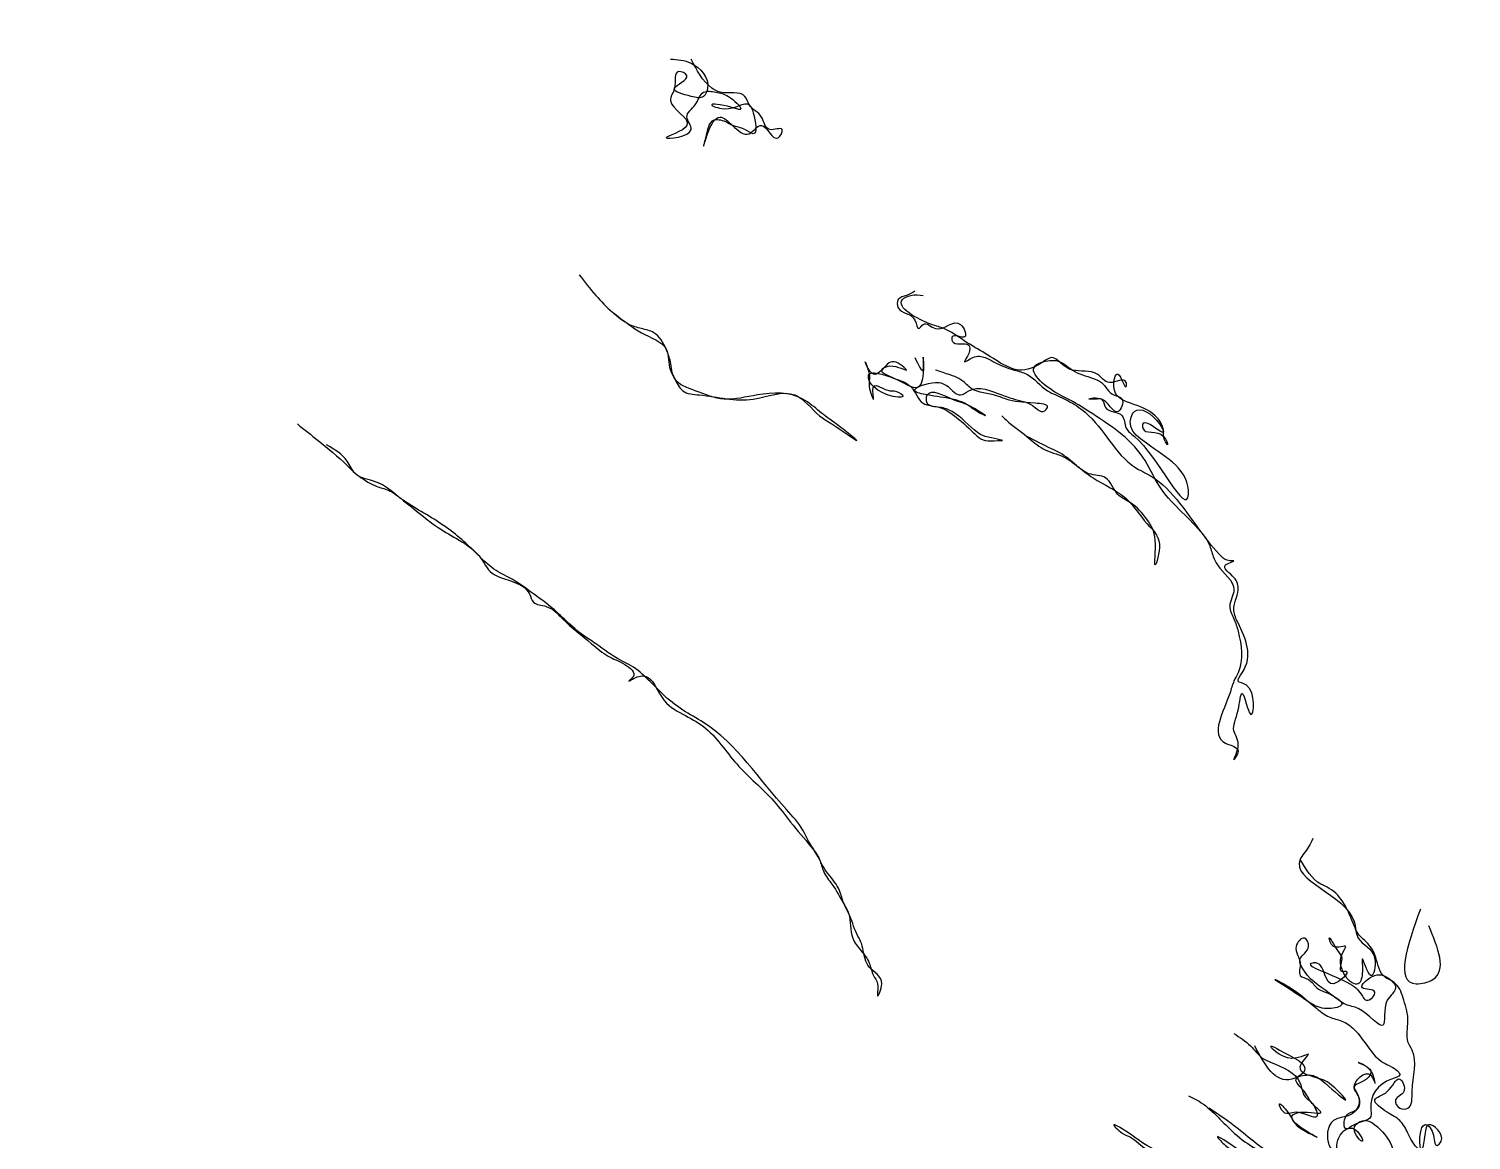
# Model space of a CAD drawing. Header units: metres. Extents: x 0 to 100, y 0 to 141.
# Drawn here: x 61.25 to 69.96, y 81.76 to 88.46 of the extents above; entities that cross this region are included whole.
import ezdxf

# ---------------------------------------------------------------- set-up
doc = ezdxf.new("R2010")
doc.units = ezdxf.units.M

msp = doc.modelspace()

# ---------------------------------------------------------------- linework, layer by layer
for points in [[(65.125, 88.275), (65.25, 88.25), (65.35, 88.1), (65.325, 88.05), (65.25, 88.05), (65.15, 88.1), (65.225, 88.175), (65.175, 88.2), (65.15, 88.1), (65.125, 88.025), (65.225, 87.875), (65.1, 87.8), (65.25, 87.85), (65.225, 87.925), (65.275, 88), (65.325, 88.075), (65.4, 88.075), (65.475, 88.05), (65.55, 87.975), (65.425, 88), (65.375, 88), (65.45, 87.975), (65.6, 88), (65.625, 87.95), (65.625, 87.825), (65.575, 87.85), (65.5, 87.875), (65.45, 87.9), (65.375, 87.9), (65.35, 87.85), (65.325, 87.75), (65.35, 87.825), (65.425, 87.925), (65.5, 87.875), (65.6, 87.825), (65.675, 87.875), (65.775, 87.8), (65.8, 87.85), (65.725, 87.85), (65.675, 87.925), (65.6, 88), (65.575, 88.05), (65.425, 88.075), (65.375, 88.1), (65.25, 88.275)], [(64.575, 86.975), (64.675, 86.85), (64.775, 86.75), (64.875, 86.675), (64.95, 86.625), (65.1, 86.525), (65.125, 86.4), (65.15, 86.35), (65.2, 86.275), (65.3, 86.25), (65.625, 86.225), (65.875, 86.25), (66.025, 86.125), (66.1, 86.075), (66.25, 85.975), (66.125, 86.075), (66.025, 86.15), (65.925, 86.225), (65.65, 86.25), (65.45, 86.225), (65.275, 86.275), (65.15, 86.35), (65.125, 86.45), (65.1, 86.525), (65.025, 86.625), (64.95, 86.65), (64.875, 86.675), (64.775, 86.75)], [(66.6, 86.875), (66.55, 86.85), (66.5, 86.825), (66.5, 86.775), (66.6, 86.7), (66.625, 86.65), (66.65, 86.675), (66.725, 86.65), (66.875, 86.675), (66.9, 86.6), (66.825, 86.6), (66.825, 86.575), (66.925, 86.55), (66.925, 86.5), (66.9, 86.45), (66.95, 86.475), (67.025, 86.475), (67.075, 86.45), (67.2, 86.4), (67.275, 86.375), (67.4, 86.275), (67.45, 86.25), (67.55, 86.2), (67.65, 86.125), (67.95, 85.8), (68, 85.775), (68.325, 85.425), (68.375, 85.35), (68.4, 85.275), (68.425, 85.225), (68.525, 85.075), (68.5, 84.975), (68.525, 84.9), (68.55, 84.825), (68.55, 84.575), (68.525, 84.525), (68.5, 84.45), (68.475, 84.15), (68.55, 84.1), (68.525, 84.05), (68.55, 84.125), (68.525, 84.225), (68.55, 84.35), (68.575, 84.45), (68.625, 84.325), (68.6, 84.5), (68.55, 84.525), (68.575, 84.575), (68.55, 84.875), (68.525, 84.95), (68.55, 85.075), (68.525, 85.15), (68.475, 85.225), (68.525, 85.25), (68.5, 85.25), (68.45, 85.275), (68.325, 85.425), (68.075, 85.7), (67.975, 85.875), (67.65, 86.15), (67.525, 86.225), (67.475, 86.25), (67.325, 86.425), (67.375, 86.45), (67.475, 86.45), (67.55, 86.4), (67.675, 86.35), (67.725, 86.325), (67.8, 86.25), (67.85, 86.225), (67.825, 86.15), (67.725, 86.225), (67.7, 86.225), (67.65, 86.225), (67.725, 86.225), (67.75, 86.175), (67.85, 86.125), (67.875, 86.05), (67.925, 86), (68.25, 85.65), (68.25, 85.675), (67.975, 85.975), (67.9, 86.075), (67.925, 86.15), (68.075, 86.075), (68.1, 86.025), (67.975, 86.075), (67.975, 86.05), (68.1, 86), (68.125, 85.95), (68.1, 86), (68.1, 86.025), (68.05, 86.125), (67.9, 86.2), (67.8, 86.3), (67.825, 86.375), (67.875, 86.3), (67.875, 86.325), (67.775, 86.325), (67.7, 86.375), (67.55, 86.4), (67.5, 86.425), (67.425, 86.475), (67.375, 86.45), (67.225, 86.4), (67.15, 86.425), (67.025, 86.5), (66.9, 86.575), (66.775, 86.65), (66.7, 86.675), (66.525, 86.825), (66.575, 86.85), (66.65, 86.85)], [(66.6, 86.475), (66.65, 86.4), (66.65, 86.475), (66.625, 86.3), (66.525, 86.325), (66.475, 86.35), (66.4, 86.4), (66.45, 86.425), (66.55, 86.4), (66.475, 86.45), (66.4, 86.4), (66.35, 86.375), (66.3, 86.45), (66.325, 86.375), (66.325, 86.3), (66.35, 86.225), (66.35, 86.3), (66.45, 86.275), (66.475, 86.275), (66.525, 86.25), (66.35, 86.3), (66.325, 86.375), (66.4, 86.375), (66.475, 86.35), (66.575, 86.3), (66.65, 86.2), (66.75, 86.175), (66.8, 86.15), (66.925, 86.05), (67.025, 85.975), (67.1, 85.975), (67.125, 85.975), (67.025, 86), (66.975, 86.025), (66.825, 86.15), (66.75, 86.175), (66.675, 86.2), (66.675, 86.25), (66.825, 86.225), (66.95, 86.175), (67.025, 86.125), (66.975, 86.15), (66.9, 86.2), (66.825, 86.225), (66.675, 86.25), (66.6, 86.275), (66.725, 86.325), (66.8, 86.3), (66.875, 86.25), (66.925, 86.275), (67.125, 86.25), (67.2, 86.225), (67.325, 86.175), (67.375, 86.15), (67.4, 86.175), (67.325, 86.2), (67.15, 86.225), (67.075, 86.25), (66.925, 86.3), (66.9, 86.325), (66.8, 86.375), (66.725, 86.4)], [(62.875, 86.075), (63, 85.975), (63.175, 85.825), (63.2, 85.8), (63.3, 85.725), (63.35, 85.7), (63.425, 85.675), (63.5, 85.625), (63.625, 85.525), (63.725, 85.45), (63.85, 85.375), (63.975, 85.275), (64.05, 85.175), (64.1, 85.15), (64.275, 85.05), (64.3, 85), (64.375, 84.975), (64.475, 84.9), (64.65, 84.75), (64.75, 84.675), (64.85, 84.625), (64.9, 84.55), (64.875, 84.525), (64.925, 84.55), (65.075, 84.425), (65.2, 84.325), (65.325, 84.25), (65.525, 84.025), (65.75, 83.8), (65.85, 83.675), (65.975, 83.525), (66.025, 83.45), (66.05, 83.375), (66.1, 83.3), (66.175, 83.175), (66.2, 83.125), (66.225, 82.975), (66.275, 82.9), (66.325, 82.825), (66.35, 82.75), (66.375, 82.7), (66.375, 82.625), (66.4, 82.7), (66.325, 82.8), (66.3, 82.85), (66.275, 82.95), (66.25, 83), (66.2, 83.125), (66.175, 83.175), (66.15, 83.25), (66.125, 83.3), (66.05, 83.4), (66.025, 83.45), (65.95, 83.575), (65.925, 83.625), (65.825, 83.75), (65.325, 84.275), (65.2, 84.35), (65.075, 84.45), (64.875, 84.625), (64.825, 84.65), (64.675, 84.75), (64.6, 84.8), (64.4, 84.975), (64.3, 85.05), (64.15, 85.15), (64.1, 85.175), (64, 85.25), (63.975, 85.275), (63.775, 85.45), (63.7, 85.5), (63.575, 85.575), (63.5, 85.625), (63.4, 85.7), (63.35, 85.725), (63.225, 85.775), (63.175, 85.85), (63.05, 85.95)], [(67.125, 86.125), (67.15, 86.1), (67.275, 86), (67.375, 85.925), (67.5, 85.875), (67.575, 85.825), (67.675, 85.75), (67.875, 85.625), (68, 85.475), (68.075, 85.35), (68.05, 85.225), (68.05, 85.375), (68, 85.5), (67.9, 85.6), (67.825, 85.65), (67.75, 85.75), (67.65, 85.775), (67.575, 85.825), (67.475, 85.9), (67.425, 85.925), (67.275, 86)], [(69, 83.575), (68.975, 83.525), (68.925, 83.45), (69.25, 83.075), (69.275, 82.975), (69.375, 82.85), (69.35, 82.75), (69.3, 82.85), (69.3, 82.775), (69.275, 82.7), (69.175, 82.875), (69.2, 82.925), (69.125, 82.925), (69.1, 82.975), (69.15, 82.9), (69.175, 82.85), (69.175, 82.775), (69.2, 82.775), (69.125, 82.7), (69.025, 82.825), (69, 82.825), (69.225, 82.7), (69.3, 82.625), (69.325, 82.6), (69.375, 82.65), (69.3, 82.675), (69.375, 82.75), (69.425, 82.75), (69.5, 82.675), (69.45, 82.6), (69.425, 82.45), (69.275, 82.55), (69.2, 82.575), (69.125, 82.625), (68.95, 82.775), (68.925, 82.85), (68.975, 82.925), (68.95, 82.975), (68.9, 82.925), (68.925, 82.825), (68.925, 82.75), (68.975, 82.725), (69.025, 82.675), (69.075, 82.65), (69.175, 82.575), (69.1, 82.55), (69, 82.575), (68.925, 82.625), (68.775, 82.725), (68.825, 82.7), (69.025, 82.55), (69.1, 82.5), (69.175, 82.475), (69.25, 82.425), (69.425, 82.225), (69.475, 82.2), (69.525, 82.15), (69.475, 82.125), (69.35, 81.95), (69.35, 81.9), (69.25, 81.85), (69.2, 81.825), (69.2, 81.9), (69.275, 81.95), (69.275, 82.025), (69.25, 82.075), (69.35, 82.15), (69.375, 82.1), (69.35, 82.175), (69.275, 82.225), (69.35, 82.175), (69.325, 82.125), (69.25, 82.075), (69.275, 82.025), (69.25, 81.925), (69.2, 81.9), (69.125, 81.875), (69.1, 81.725), (69.175, 81.625), (69.25, 81.475), (69.325, 81.45), (69.4, 81.3), (69.35, 81.175), (69.4, 81.15), (69.425, 81.225), (69.55, 81.375), (69.6, 81.35), (69.625, 81.225), (69.675, 81.15), (69.75, 81.05), (69.775, 80.975), (69.8, 80.875), (69.85, 80.775), (69.925, 80.65), (69.9, 80.6), (69.8, 80.625), (69.7, 80.7), (69.625, 80.725), (69.25, 81.075), (69.175, 81.125), (69.1, 81.175), (69.025, 81.2), (68.975, 81.225), (68.85, 81.375), (68.825, 81.425), (68.725, 81.55), (68.55, 81.7), (68.425, 81.775), (68.475, 81.725), (68.65, 81.6), (68.75, 81.45), (68.6, 81.5), (68.55, 81.525), (68.475, 81.575), (68.425, 81.6), (68.325, 81.65), (68.25, 81.675), (68.3, 81.65), (68.35, 81.625), (68.475, 81.55), (68.55, 81.5), (68.625, 81.475), (68.675, 81.4), (68.7, 81.325), (68.625, 81.375), (68.55, 81.425), (68.5, 81.45), (68.4, 81.525), (68.35, 81.55), (68.275, 81.575), (68.225, 81.6), (68.15, 81.65), (68.1, 81.675), (68, 81.725), (67.925, 81.775), (67.85, 81.825), (67.8, 81.85), (67.85, 81.8), (67.9, 81.775), (68, 81.7), (68.05, 81.675), (68.175, 81.625), (68.275, 81.575), (68.375, 81.5), (68.425, 81.475), (68.5, 81.45), (68.55, 81.425), (68.475, 81.375), (68.4, 81.4), (68.3, 81.45), (68.225, 81.475), (68.125, 81.5), (67.9, 81.525), (68.175, 81.5), (68.225, 81.475), (68.325, 81.425), (68.4, 81.4), (68.55, 81.375), (68.675, 81.3), (68.725, 81.225), (68.775, 81.2), (68.85, 81.175), (68.9, 81.15), (69.05, 81.025), (69.075, 80.975), (69.15, 80.925), (69.275, 80.825), (69.525, 80.575), (69.625, 80.45), (69.675, 80.35), (69.725, 80.225), (69.725, 80.2), (69.7, 80.325), (69.675, 80.375), (69.625, 80.45), (69.65, 80.5), (69.725, 80.4), (69.775, 80.3), (69.825, 80.225), (69.85, 80.15), (69.875, 79.95), (69.9, 79.9), (69.95, 79.8), (69.975, 79.75), (70, 79.6), (69.975, 79.5), (69.975, 79.375), (70, 79.25), (70, 79.35), (70, 79.4), (70, 79.55), (70.025, 79.475), (70.1, 79.35), (70.125, 79.55), (70.075, 79.6), (70.125, 79.375), (70.075, 79.425), (70.05, 79.475), (70, 79.55), (70.025, 79.725), (69.975, 79.75), (69.95, 79.825), (69.9, 79.9), (69.875, 79.975), (69.85, 80.15), (69.825, 80.225), (69.775, 80.325), (69.725, 80.425), (70, 80.3), (69.975, 80.25), (70.075, 80.175), (70.15, 80.025), (70.1, 80.15), (70.075, 80.225), (69.975, 80.35), (70.025, 80.375), (70.1, 80.275), (70.075, 80.325), (69.9, 80.575), (69.925, 80.625), (69.975, 80.55), (70.025, 80.625), (70, 80.65), (70, 80.6), (69.925, 80.675), (69.875, 80.8), (69.8, 80.9), (69.775, 80.95), (69.75, 81.1), (69.775, 81.175), (69.85, 81.075), (69.9, 81), (70, 80.9), (70.025, 80.925), (69.85, 81.075), (69.8, 81.15), (69.75, 81.25), (69.725, 81.3), (69.675, 81.425), (69.6, 81.55), (69.625, 81.575), (69.6, 81.5), (69.675, 81.4), (69.725, 81.325), (69.75, 81.2), (69.725, 81.125), (69.65, 81.225), (69.6, 81.3), (69.575, 81.425), (69.525, 81.4), (69.475, 81.325), (69.4, 81.3), (69.375, 81.4), (69.325, 81.45), (69.275, 81.475), (69.175, 81.6), (69.15, 81.675), (69.175, 81.8), (69.25, 81.825), (69.3, 81.75), (69.25, 81.825), (69.325, 81.875), (69.375, 81.85), (69.475, 81.725), (69.5, 81.675), (69.575, 81.65), (69.6, 81.7), (69.65, 81.65), (69.7, 81.575), (69.75, 81.525), (69.775, 81.475), (69.85, 81.375), (69.875, 81.325), (69.9, 81.25), (69.925, 81.175), (70.05, 81.025), (70.075, 80.975), (70.1, 80.675), (70.1, 80.625), (70.125, 80.525), (70.15, 80.225), (70.15, 80.25), (70.125, 80.55), (70.1, 80.925), (70.075, 80.975), (70.025, 81.075), (70.05, 81.15), (70.025, 81.25), (69.95, 81.2), (69.85, 81.35), (69.825, 81.425), (69.775, 81.525), (69.725, 81.6), (69.725, 81.675), (69.8, 81.625), (69.825, 81.55), (69.9, 81.45), (69.85, 81.55), (69.8, 81.65), (69.775, 81.675), (69.7, 81.65), (69.65, 81.8), (69.675, 81.85), (69.725, 81.8), (69.75, 81.725), (69.775, 81.75), (69.7, 81.85), (69.675, 81.775), (69.65, 81.7), (69.6, 81.75), (69.575, 81.8), (69.525, 81.875), (69.45, 81.925), (69.375, 82), (69.45, 82.05), (69.525, 82.125), (69.55, 82.05), (69.5, 82), (69.525, 81.95), (69.575, 81.95), (69.6, 82.05), (69.6, 82.3), (69.575, 82.35), (69.575, 82.475), (69.55, 82.6), (69.5, 82.7), (69.425, 82.75), (69.375, 82.875), (69.325, 82.95), (69.275, 83), (69.25, 83.05), (69.1, 83.275), (69.05, 83.3), (68.925, 83.45)], [(69.65, 83.15), (69.625, 82.7), (69.725, 82.725), (69.7, 83.05)], [(68.525, 82.4), (68.625, 82.325), (68.7, 82.25), (68.75, 82.225), (68.925, 82.1), (68.95, 82.025), (69, 81.975), (69.025, 81.9), (68.9, 81.925), (68.825, 81.925), (68.8, 81.975), (68.85, 81.925), (68.9, 81.85), (68.975, 81.8), (69.025, 81.775), (68.875, 81.9), (68.925, 81.925), (69.05, 81.925), (69, 81.975), (68.95, 82.05), (68.9, 82.125), (68.975, 82.15), (69.075, 82.1), (69.2, 82), (69.1, 82.1), (69.05, 82.125), (68.925, 82.2), (68.975, 82.275), (68.875, 82.25), (68.75, 82.325), (68.8, 82.3), (68.95, 82.175), (68.875, 82.125), (68.65, 82.325)], [(68.25, 82.025), (68.3, 82), (68.5, 81.825), (68.625, 81.725), (68.75, 81.65), (68.925, 81.425), (69, 81.35), (68.925, 81.475), (68.9, 81.525), (68.675, 81.725), (68.55, 81.825), (68.375, 81.95)]]:
    msp.add_spline(points, degree=3)

doc.saveas('drawing.dxf')
